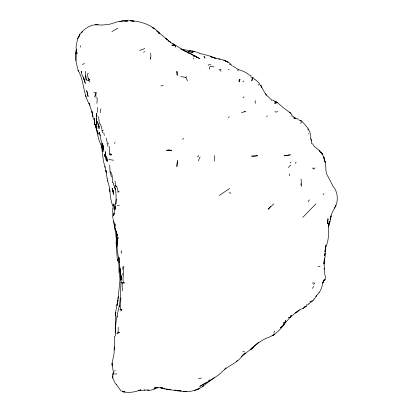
<?xml version="1.0" encoding="UTF-8"?>
<svg xmlns="http://www.w3.org/2000/svg" width="413" height="413" viewBox="0 0 413 413"><rect width="100%" height="100%" fill="white"/><g stroke="black" fill="none" stroke-linecap="round" stroke-linejoin="round"><path stroke-width="0.62" d="M96.916 121.783L96.885 124.659M112.759 207.796L112.749 217.79M323.771 280.861L325.041 279.766L325.547 277.484L324.262 271.713L324.143 261.414L323.931 264.093L324.639 258.905M96.931 103.389L97.241 98.031M120.823 280.164L120.844 278.775L122.434 273.468M116.487 231.208L116.616 242.668L116.662 238.378M115.217 332.331L115.439 324.138L115.325 331.056L115.273 328.221M116.518 384.503L115.33 383.527L112.759 378.065L112.816 375.231L113.41 372.402L112.816 375.231M96.849 125.846L96.766 128.804L96.663 118.242L96.833 119.476M112.79 376.305L112.759 378.065M76.168 49.823L75.909 60.535L77.659 68.754M76.42 49.627L75.847 53.84L75.909 60.535M80.55 47.144L80.597 45.621M114.515 349.904L114.613 346.817M150.389 57.97L150.342 59.173L150.941 56.101L150.559 53.169M115.098 209.339L115.304 203.857M325.485 248.409L324.933 251.868L325.934 245.343L325.568 250.701L324.582 255.853L325.119 253.381L325.196 256.06L324.422 260.097M118.19 297.665L119.951 280.164L119.842 277.484L118.97 272.131L118.892 264.093L117.235 258.734L116.12 242.668L116.518 237.31L116.409 239.989L115.588 232.173L113.023 218.632M115.242 327.003C116.275 319.838 117.488 312.615 119.455 305.61L119.161 306.947C120.895 297.288 120.384 287.283 121.298 277.722M114.561 336.409L114.05 353.817L112.093 363.192L112.3 365.872L112.124 363.192C111.613 366.966 114.034 370.425 113.121 374.168M118.232 327.339L118.133 332.496L116.817 333.358L119.517 332.677L118.133 332.496M122.728 269.452L122.924 266.772M120.906 297.907L120.379 305.61L120.534 309.177L119.827 309.895L121.928 309.895L120.859 310.963M117.096 234.186L117.297 244.006L117.116 237.826M115.568 331.742L115.387 335.444L115 336.368M116.249 199.061L115.862 203.893C116.156 197.182 116.791 190.032 113.219 184.007M288.016 111.112L283.571 107.948L277.526 102.667L274.867 103.384L275.063 101.366L272.668 100.003M93.787 92.677L96.09 92.677L95.826 95.351L96.146 98.031M313.854 298.914L313.71 300.261L309.817 301.743M329.935 221.151L328.485 226.598M100.39 112.764L100.865 108.867M75.847 53.84L76.364 49.823M115.103 209.184L115.485 206.371L113.534 215.88L114.246 213.201L113.389 215.88M118.015 298.697L118.175 297.525M328.552 224.987L329.414 221.549C327.633 229.824 329.956 238.817 325.759 246.685M206.861 382.247L199.732 386.423C206.934 382.309 214.223 378.396 220.702 373.244C226.887 365.742 237.382 363.621 242.767 355.206C251.011 349.919 257.309 342.093 266.437 338.211C274.469 335.717 280.659 329.626 285.285 322.796L285.626 320.405L284.825 322.424L283.086 323.198L285.285 322.796C290.324 317.117 295.894 311.325 302.941 308.263M118.345 296.472L116.941 305.61L118.03 299.921L115.408 313.168L115.847 324.091M123.828 266.22L122.991 280.164L123.281 282.234L124.865 283.013L122.083 283.075L120.802 282.136M252.854 77.37L252.374 77.721L251.791 80.938L252.854 77.37L255.28 80.014M107.308 159.082L107.426 158.468M324.205 269.224L324.422 268.182M322.13 154.916L322.3 154.126C320.111 149.666 314.474 148.241 312.414 143.564M115.248 226.345L115.413 223.918M78.346 37.593L77.67 38.249L76.002 47.144L76.968 53.84L76.766 52.053M117.292 317.127L117.55 316.064M198.591 160.91L199.396 157.849L200.119 156.955M88.346 78.749L89.858 79.497L88.836 80.535L87.835 80.504L88.346 78.749L87.184 74.226L88.299 73.225M329.202 223.655L329.775 222.586L331.138 215.88L330.204 219.386C330.839 213.072 335.17 208.374 336.889 202.489C337.948 196.856 336.962 190.692 333.054 186.335C331.061 182.386 329.104 178.55 326.957 174.689C324.881 170.13 326.729 164.937 324.628 160.394L325.139 162.314L324.36 158.484L323.761 156.955L324.195 159.433L323.807 156.955L321.742 152.929M94.562 97.009L96.09 92.677M109.698 164.994L110.039 171.978L111.469 177.043M78.021 37.836L79.941 34.274L78.893 36.767M290.458 317.169L291.16 315.248L290.458 317.169L288.45 317.834L290.442 316.988M78.878 36.742L79.848 34.109L82.404 31.62L81.103 32.89C85.269 27.924 91.433 24.228 98.087 24.723L95.413 24.759L102.109 25.043L107.266 24.594L109.502 24.269L118.061 21.672L122.196 21.213L120.369 21.615M112.728 182.665L112.171 175.706L111.407 172.789L110.126 171.736M307.84 129.945L308.294 128.902M83.447 77.752L83.88 76.756M115.088 181.064L115.387 185.329L114.959 186.299L116.796 186.299L117.994 191.116L119.3 191.916L117.271 191.916M312.543 288.434L313.555 286.266M307.071 304.324L306.224 306.095L304.324 306.627M336.063 205.168L334.52 208.183M193.367 58.976L193.852 57.99M319.295 292.533L321.515 288.129L323.807 279.968L322.605 283.081L324.778 279.456L325.041 279.766M273.845 332.677L274.784 330.994M255.585 100.71L255.064 101.598L255.363 103.389M104.246 155.143L104.535 154.663L106.492 160.977L106.12 159.253M308.47 134.065L308.826 133.497M114.582 371.256L115.15 370.384M314.231 299.146L316.781 295.46L315.878 296.193M78.372 37.722L77.747 38.631L77.67 38.249M288.429 167.564L289.436 166.243L290.907 165.21M270.5 206.376L268.182 209.267L273.736 203.877M224.724 369.227L225.906 367.802M266.622 116.76L267.376 115.857M110.715 155.453L111.556 154.447L109.822 153.667L109.104 146.243M241.533 356.677L245.234 352.97L242.767 355.206M318.278 293.917L315.955 296.193M143.636 52.317L144.54 51.305M180.925 76.503L185.855 77.453L186.64 76.575M109.822 153.667L109.109 154.447L111.556 154.447M304.381 307.04L303.152 308.377L306.41 306.26M277.495 111.283L276.725 112.099L274.862 111.747M114.22 143.435L115.15 142.454M229.334 64.216L230.981 64.32C225.601 59.09 217.491 59.126 210.702 56.731L216.071 58.512L210.253 56.158L201.436 53.773M274.867 103.384L276.085 102.104L277.526 102.667M307.747 305.037L309.156 303.555M302.863 217.269L315.976 203.831M182.608 139.444L183.62 138.412M174.028 44.712L168.396 40.877L170.605 42.286L158.473 32.297L159.036 33.897M309.559 199.918L308.583 200.883L308.583 201.854M242.973 97.804L244.031 96.761M274.599 334.019L273.525 335.072L272.451 335.583L274.599 334.184L273.525 335.072L272.162 335.444M244.666 112.088L245.492 111.288L241.419 112.728M242.901 81.872L243.918 80.917M122.026 250.768L121.019 251.708L121.536 253.468M258.146 85.145L258.977 84.376L260.557 85.393L260.789 85.099L261.744 87.319L260.918 85.821M228.368 117.581L229.292 116.724M289.606 112.754L289.869 112.512M295.187 163.207L296.162 162.314M197.393 156.955L198.416 156.062L198.416 155.407M313.761 169.17L315.021 167.817M208.142 381.199L210.067 379.661M322.971 194.606L324.045 193.682M298.971 120.137L300.638 120.493L300.958 120.219C305.615 125.475 311.381 130.591 310.798 138.329M258.6 342.325C255.693 344.272 253.644 347.126 251.021 349.264L253.463 347.121L252.178 348.531L250.799 349.13M289.998 162.898L290.907 162.128M299.348 309.858L295.486 313.08L298.201 311.397M300.442 123.322L301.433 122.496L300.638 120.493M317.989 293.416L319.182 292.425M237.516 70.793L238.507 69.983M312.589 301.082L309.012 303.467M193.238 56.462L193.63 56.158M236.406 361.375L237.408 360.59M208.075 65.342L209.076 64.573L210.79 64.784M214.27 377.652L202.308 386.64L203.599 385.721C195.612 392.18 184.389 392.82 174.807 390.12L178.442 390.77L181.121 390.486C174.1 390.564 166.966 389.691 160.275 387.611M123.281 282.234L122.083 283.075L122.372 290.876M219.251 195.452L229.669 188.488M174.771 45.585L175.608 47.299L175.36 45.213L171.746 45.156L174.771 45.585L175.36 45.213L183.95 50.546L191.782 54.273L188.364 52.787M82.357 64.604L84.448 63.416M111.923 31.579L117.767 28.265M147.374 390.068C151.22 391.163 154.508 388.411 158.086 387.647M87.835 80.504L89.858 79.497M153.997 389.118L155.34 388.504M194.513 390.476L198.823 388.788L199.479 388.143L198.865 388.819L197.192 389.382M139.604 50.453L144.88 48.6M242.725 351.897L244.346 351.386M119.76 21.641L122.196 20.872L127.55 21.027L122.196 20.872M228.059 69.869L229.101 69.565M156.429 387.585L154.08 388.168L157.012 387.662L162.371 387.988L160.229 387.57M219.169 69.885L221.079 69.652M160.884 85.966L163.218 85.481M198.529 378.437L201.503 378.086M293.829 118.655L296.136 118.386L294.861 118.154M124.876 20.965L130.229 20.65L134.024 21.233L130.229 20.764C141.251 21.12 152.407 25.157 159.831 33.52L156.759 30.944L158.473 32.297M114.618 374.044L116.817 373.915M148.979 390.094L144.158 390.079M144.963 390.073L138.267 390.667L140.947 389.82C135.18 392.169 128.634 393.104 122.532 391.705L124.86 391.818L122.532 391.705M183.656 391.534L186.475 391.478M101.686 130.24L103.24 130.24L102.207 131.179L102.439 132.898M106.905 143.647L108.588 143.647L107.55 144.591L107.767 146.243M117.338 205.416L119.254 205.416M317.984 266.514L320.044 266.514M312.316 283.034L314.68 283.034L313.735 284.48M189.675 50.964L190.723 51.011M218.616 59.059L220.021 59.183M108.712 159.526L113.58 160.218M189.608 51.831L187.822 51.568L193.17 52.348L190.796 52.002M199.815 53.742L201.002 53.917M296.291 118.758L298.971 119.161M163.631 388.679L165.123 388.927M180.879 48.946C187.218 50.665 193.976 50.515 200.016 53.478M178.442 390.77L175.762 390.3L177.105 390.538M229.008 192.747L231.027 193.139M214.027 66.942L210.516 66.256L209.582 67.056L209.654 69.27M237.516 69.25C241.099 70.473 244.883 71.686 248.079 73.937M226.654 61.542L228.002 61.867M192.014 50.918L194.301 51.532L193.031 51.191M160.853 387.631L162.593 388.106L160.853 387.585M248.079 74.768L249.777 75.032L251.119 75.971M175.762 390.223L177.678 390.801L175.866 390.177M291.175 115.805L293.406 116.487L295.094 118.051L293.829 117.344L295.14 118.025M276.627 101.856L275.063 101.366L276.085 102.104M269.508 98.593L271.088 99.192L272.064 100.777M187.058 52.446L189.376 53.344M194.569 55.962L199.907 58.713L194.745 55.848M288.031 111.505L289.952 112.434L292.378 115.284M237.367 68.883L232.483 65.884M191.596 54.408L196.955 57.195L195.798 56.545M191.88 54.511L195.907 56.483L197.171 57.825M120.534 309.177L121.928 309.895M250.552 76.741L252.374 77.721M175.36 45.213L172.846 43.706L174.054 44.795M312.13 167.874L313.761 168.907M115.387 185.329L116.796 186.299M227.868 62.017L226.845 61.274L227.692 62.198M269.508 97.767C265.306 94.907 263.386 90.08 260.933 85.821M167.25 39.648L165.608 38.363L168.649 40.789M284.825 322.424L285.285 322.796M259.643 83.756L255.621 79.694M112.78 182.541L113.792 183.553M321.329 152.872L320.602 152.072L322.424 154.064M121.195 391.183L116.296 384.503M84.154 79.115L83.25 78.114L83.978 79.115L83.426 77.83L85.336 83.374L83.916 78.558M230.831 64.48L231.838 65.693M121.969 390.806L122.713 391.72M220.041 69.885L221.079 71.181M97.468 121.938L96.683 120.911L96.549 113.647L96.828 115.97M310.426 138.329L311.087 139.305L311.35 140.792M88.836 80.535L89.833 82.001M89.833 105.047C82.92 94.396 84.464 80.953 77.938 70.107M107.829 181.095L107.328 180.223C110.741 188.225 109.352 197.285 112.568 205.333M96.823 128.68L96.255 127.669L96.812 128.696C95.527 125.423 93.214 121.876 94.691 118.299L94.727 123.683L98.273 134.189L97.427 130.745M89.905 105.026L89.012 103.364L91.82 111.422L93.415 119.46M102.398 144.338L102.026 143.342L103.043 146.243C100.7 141.85 100.757 136.811 99.177 132.175L100.344 135.531M289.952 112.434L290.391 113.358M185.855 77.453L187.425 80.891M94.267 122.604C97.442 130.389 97.509 139.016 101.753 146.398L101.2 144.906C102.78 152.325 102.491 160.208 105.253 167.42M97.344 121.938L99.166 127.059L98.511 124.814L99.094 128.675L98.707 124.814M81.614 72.321L81.201 71.248L81.531 72.321M82.739 76.803L81.65 73.927L81.278 71.248L81.578 72.321M104.979 155.185L105.63 156.955M300.695 183.739L301.645 186.413L301.036 178.979M265.662 93.756L266.225 95.408M87.334 92.677L86.627 90.571L88.119 96.585L87.448 93.235M106.064 138.056L107.339 142.805M102.341 144.183L103.828 150.306L102.538 143.998L102.992 146.243L102.822 144.638M104.778 166.362L106.384 173.026L105.934 170.347L107.132 178.576M77.845 69.338L78.372 71.098M115.413 228.234L117.013 235.968L116.853 234.248M85.589 95.46L85.981 96.843M319.151 150.167L319.61 151.824M101.897 146.982L102.181 148.148M113.735 221.239L114.711 225.307M118.856 257.433L119.114 258.569M104.83 155.386L105.134 156.744L104.654 154.576M92.507 114.102L91.918 111.422L93.028 116.781M120.178 273.468L121.174 278.372L120.178 273.468L119.785 268.109L120.266 273.52C120.069 262.622 116.75 252.209 116.683 241.326L117.06 246.685L116.487 241.326L117.106 244.77M113.095 191.555L113.183 191.988L112.166 188.349L113.116 191.777L113.368 194.456L113.095 191.555L112.166 188.349L113.343 191.973L112.47 189.097M103.797 132.852L104.324 135.531M85.636 75.672L86.25 80.318L85.197 71.248M101.965 129.393L100.731 124.597L99.394 123.554L98.568 116.781M117.731 259.725L117.901 260.711M120.544 274.149L120.761 275.409M98.439 123.745L98.614 124.814M120.782 276.514L121.205 279.622L120.911 276.473M311.087 139.305L311.717 143.734M119.801 267.841L119.992 269.452M76.493 49.674L76.627 50.861M120.183 271.191L120.374 272.936M118.784 257.454L119.336 262.756L119.228 261.031M114.731 225.896L115.16 230.351M116.667 236.236L116.502 231.76M116.91 234.248L117.06 235.968M109.729 188.978L109.977 191.777M118.99 257.666L119.156 259.885M107.401 178.406L107.494 179.598M118.046 237.31L118.154 238.724M112.759 205.142L112.847 206.33M97.277 107.406L97.561 112.413M289.415 173.878L289.451 175.706M214.554 155.649L214.554 161.158M327.741 221.239L327.726 223.918L328.005 218.56L327.741 221.239M116.456 239.989L116.378 242.668L116.502 239.989M120.875 279.069L120.797 280.045L121.164 277.722L120.875 279.069M177.394 160.719L176.893 166.506L177.394 160.719M116.982 234.186L116.796 235.968L116.987 234.186M328.831 223.918L328.536 225.524L328.831 223.918M324.711 258.997L324.097 261.161L324.711 258.997M239.974 79.281L239.137 81.96L238.993 80.396L239.974 79.281M115.769 312.295L115.433 315.098L115.769 312.295M284.108 324.184L283.065 325.697L284.108 324.184M282.575 325.914L280.406 327.865L282.575 325.914M156.434 387.616L154.699 388.22L156.434 387.637M257.557 155.665L255.141 156.217L251.569 156.119L257.557 155.665M204.053 56.467L204.967 58.011L204.053 56.467M287.381 155.288L284.247 155.753L290.354 154.854L287.381 155.288M168.871 149.96L166.377 150.306L171.86 150.306L168.871 149.96M170.409 389.413L166.527 389.201L170.409 389.413M185.287 51.073L181.699 49.317L186.299 51.94L185.287 51.073M226.087 61.258L223.975 60.169L226.087 61.258M154.545 28.822L152.144 27.49L154.545 28.822M115.552 230.232L115.222 229.948L115.888 230.609L115.552 230.232M115.728 189.784L114.731 187.435L115.728 189.784M112.842 190.383L112.295 189.335L112.95 191.777L112.842 190.383M107.38 161.039L105.914 156.955L105.222 151.602L105.635 155.618L107.313 161.173L105.924 156.955L105.485 154.276L105.914 156.955L107.38 161.039M103.013 151.602L101.5 144.906L103.013 151.602M177.069 72.621L176.883 71.248L177.167 75.367L177.069 72.621M113.978 205.168L113.812 203.831L114.164 209.184L113.978 205.168M96.756 115.702L96.549 113.647L96.818 116.667L96.756 115.702"/></g></svg>
